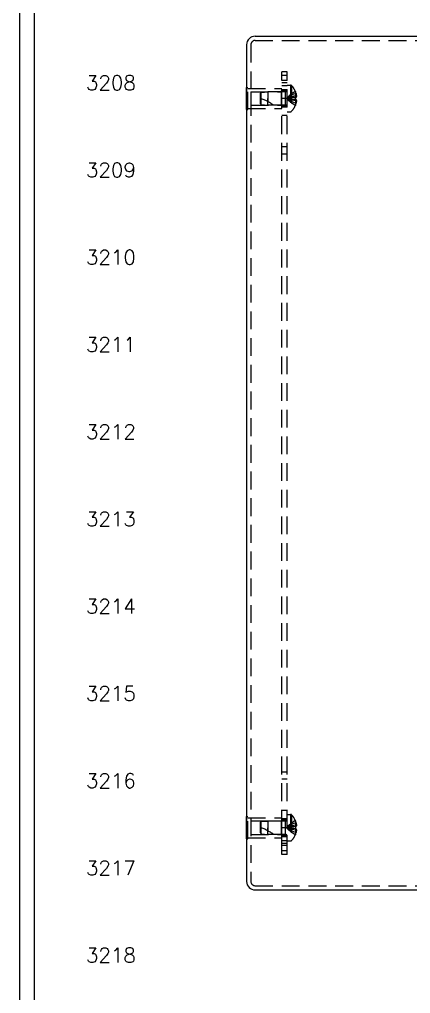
# Model space of a CAD drawing. Header units: inches. Extents: x 0 to 56, y -0.1 to 35.9.
# Drawn here: x 0 to 5.49, y 12.13 to 25.82 of the extents above; entities that cross this region are included whole.
import ezdxf
from ezdxf.enums import TextEntityAlignment as Align

# ---------------------------------------------------------------- set-up
doc = ezdxf.new("R2010")
doc.units = ezdxf.units.IN
doc.header["$MEASUREMENT"] = 0
doc.linetypes.add('HIDDEN', pattern=[0.375, 0.25, -0.125])
doc.layers.add('DEFAULT_2', color=8, linetype='HIDDEN')
doc.layers.add('SUBPANEL', color=7, linetype='Continuous')
doc.styles.add('Fields', font='simplex.shx', dxfattribs={"height": 0.185})
doc.styles.add('WD', font='romans.shx', dxfattribs={"height": 0.185})

# ---------------------------------------------------------------- blocks, each defined once
blk = doc.blocks.new('RG_Master_Ver_4_2_2')
at = {"color": 3}
blk.add_line((0.125, 21.7336), (0.125, 0.1939), dxfattribs=at)
blk.add_lwpolyline([(0, -0.044), (34.25, -0.044), (34.25, 21.956), (0, 21.956)], close=True, dxfattribs=at)
at = {"style": 'Fields'}
for tag, p in [('DESCRIPTION_3', (13.1158, 1.307)), ('DRN_3', (15.4724, 1.307)), ('CHK_3', (16.5293, 1.307)), ('APP_3', (17.5522, 1.307)), ('DATE_3', (18.8294, 1.307)), ('DRAWING_DESC', (32.2295, 1.2455)), ('CUSTOMER', (28.9966, 1.2135)), ('DESCRIPTION_2', (13.1158, 0.9513)), ('DRN_2', (15.4724, 0.9513)), ('CHK_2', (16.5293, 0.9513)), ('APP_2', (17.5522, 0.9513)), ('DATE_2', (18.8294, 0.9513)), ('SIZE', (30.7145, 0.8944)), ('DRAWING_#', (32.125, 0.8944)), ('REV', (33.5429, 0.8944)), ('DESCRIPTION_1', (13.1158, 0.5956)), ('DRN_1', (15.4724, 0.5956)), ('CHK_1', (16.5293, 0.5956)), ('APP_1', (17.5522, 0.5956)), ('DATE_1', (18.8294, 0.5956)), ('PROJECT_#', (28.9813, 0.5809)), ('DRN_BY', (30.875, 0.5245)), ('CHK_BY', (31.7615, 0.5245)), ('APP_BY', (32.75, 0.5245)), ('SCALE', (33.6518, 0.5245)), ('PROJECT_NAME', (29.021, 0.1759)), ('SHEETNUM', (32.7527, 0.1759)), ('TTL_SHTS', (33.5471, 0.1759))]:
    blk.add_attdef(tag, text='', height=0.125, dxfattribs=at).set_placement(p, align=Align.CENTER)
at = {"style": 'Fields', "flags": 9}
blk.add_attdef('WD_TB', (9.9529, 0.1939), '', height=0.0638, dxfattribs=at)

msp = doc.modelspace()

# ---------------------------------------------------------------- linework, layer by layer
at = {"color": 3, "linetype": 'Continuous'}
for p, q in [((3.1915, 25.46894), (3.1915, 13.70894)), ((3.3115, 25.58894), (10.18454, 25.58894)), ((3.3115, 13.58894), (10.18454, 13.58894))]:
    msp.add_line(p, q, dxfattribs=at)
at = {"color": 7, "linetype": 'Continuous'}
for p, q in [((3.1875, 24.55794), (3.1875, 24.86994)), ((3.1875, 24.86994), (3.1915, 24.86994)), ((3.1875, 24.71394), (3.1915, 24.71394)), ((3.1875, 24.55794), (3.1915, 24.55794)), ((3.1875, 14.61994), (3.1915, 14.61994)), ((3.1875, 14.30794), (3.1875, 14.61994)), ((3.1875, 14.46394), (3.1915, 14.46394)), ((3.1875, 14.30794), (3.1915, 14.30794))]:
    msp.add_line(p, q, dxfattribs=at)
at = {"color": 3, "linetype": 'Continuous'}
for centre, start, end in [((3.3115, 25.46894), 90, 180), ((3.3115, 13.70894), 180, 270)]:
    msp.add_arc(centre, 0.12, start, end, dxfattribs=at)
at = {"layer": 'DEFAULT_2', "color": 8, "linetype": 'HIDDEN'}
for p, q in [((3.2515, 25.46894), (3.2515, 13.70894)), ((3.3115, 25.52894), (10.18454, 25.52894)), ((3.1915, 24.86994), (3.2085, 24.86994)), ((3.2085, 24.55794), (3.2085, 24.86994)), ((3.2085, 24.85394), (3.6875, 24.85394)), ((3.25, 24.80894), (3.25, 24.61894)), ((3.25, 24.80894), (3.6775, 24.80894)), ((3.6775, 24.80894), (3.6875, 24.81894)), ((3.6775, 24.80894), (3.6775, 24.61894)), ((3.6875, 24.57394), (3.6875, 24.85394)), ((3.1915, 24.71394), (3.2085, 24.71394)), ((3.1915, 24.55794), (3.2085, 24.55794)), ((3.2085, 24.57394), (3.6875, 24.57394)), ((3.25, 24.61894), (3.6775, 24.61894)), ((3.6775, 24.61894), (3.6875, 24.60894)), ((3.1915, 14.61994), (3.2085, 14.61994)), ((3.2085, 14.30794), (3.2085, 14.61994)), ((3.2085, 14.60394), (3.6875, 14.60394)), ((3.25, 14.55894), (3.6775, 14.55894)), ((3.25, 14.55894), (3.25, 14.36894)), ((3.6775, 14.55894), (3.6875, 14.56894)), ((3.6775, 14.55894), (3.6775, 14.36894)), ((3.6875, 14.32394), (3.6875, 14.60394)), ((3.1915, 14.46394), (3.2085, 14.46394)), ((3.1915, 14.30794), (3.2085, 14.30794)), ((3.2085, 14.32394), (3.6875, 14.32394)), ((3.25, 14.36894), (3.6775, 14.36894)), ((3.6775, 14.36894), (3.6875, 14.35894)), ((3.3115, 13.64894), (10.14467, 13.64894))]:
    msp.add_line(p, q, dxfattribs=at)
for centre, start, end in [((3.3115, 25.46894), 90, 180), ((3.3115, 13.70894), 180, 270)]:
    msp.add_arc(centre, 0.06, start, end, dxfattribs=at)
at = {"layer": 'SUBPANEL', "color": 8, "linetype": 'HIDDEN'}
for p, q in [((3.6875, 14.08894), (3.6875, 25.08894)), ((3.7625, 25.08894), (3.6875, 25.08894)), ((3.7625, 14.08894), (3.7625, 25.08894)), ((3.7625, 25.03723), (3.6875, 25.03723)), ((3.7625, 24.96394), (3.6875, 24.96394)), ((3.7625, 24.93489), (3.6875, 24.93489)), ((3.3875, 24.78793), (3.39745, 24.79893)), ((3.3875, 24.63994), (3.3875, 24.78793)), ((3.39745, 24.79893), (3.4875, 24.80794)), ((3.39745, 24.62894), (3.39745, 24.79893)), ((3.4875, 24.80794), (3.4875, 24.71394)), ((3.7343, 24.80794), (3.4875, 24.80794)), ((3.6875, 24.89494), (3.7625, 24.89494)), ((3.6875, 24.83894), (3.7625, 24.83894)), ((3.6875, 24.82294), (3.7625, 24.82294)), ((3.7343, 24.80794), (3.7343, 24.61994)), ((3.7625, 24.90044), (3.80905, 24.90044)), ((3.80905, 24.90044), (3.80905, 24.52744)), ((3.82355, 24.89421), (3.82355, 24.53366)), ((3.87586, 24.81344), (3.87546, 24.8132)), ((3.87546, 24.8132), (3.87586, 24.81222)), ((3.87586, 24.81222), (3.87586, 24.72944)), ((3.87586, 24.78244), (3.8859, 24.78244)), ((3.4875, 24.61994), (3.4875, 24.71394)), ((3.4875, 24.71394), (3.4875, 24.67193)), ((3.7625, 24.71394), (3.6875, 24.71394)), ((3.81119, 24.72249), (3.7907, 24.7198)), ((3.83215, 24.72498), (3.811, 24.72247)), ((3.85371, 24.7273), (3.8319, 24.72495)), ((3.87586, 24.72944), (3.85338, 24.72727)), ((3.87586, 24.69844), (3.85338, 24.70061)), ((3.87586, 24.72944), (3.87546, 24.7294)), ((3.87546, 24.7294), (3.87558, 24.72684)), ((3.87558, 24.70103), (3.87546, 24.69847)), ((3.87586, 24.69844), (3.87546, 24.69847)), ((3.87586, 24.74883), (3.89081, 24.74883)), ((3.87586, 24.72944), (3.8859, 24.72944)), ((3.87586, 24.69844), (3.87586, 24.61565)), ((3.8859, 24.69844), (3.87586, 24.69844)), ((3.87586, 24.67904), (3.89081, 24.67904)), ((3.87586, 24.64544), (3.8859, 24.64544)), ((3.3875, 24.63994), (3.39745, 24.62894)), ((3.39745, 24.62894), (3.4875, 24.61994)), ((3.7343, 24.61994), (3.4875, 24.61994)), ((3.6875, 24.60494), (3.7625, 24.60494)), ((3.7625, 24.58894), (3.6875, 24.58894)), ((3.7625, 24.52744), (3.80905, 24.52744)), ((3.87586, 24.61565), (3.87546, 24.61467)), ((3.87546, 24.61467), (3.87586, 24.61443)), ((3.7625, 24.47199), (3.6875, 24.47199)), ((3.7625, 24.03241), (3.6875, 24.03241)), ((3.7625, 23.93115), (3.6875, 23.93115)), ((3.7625, 15.24672), (3.6875, 15.24672)), ((3.7625, 15.14546), (3.6875, 15.14546)), ((3.7625, 14.70588), (3.6875, 14.70588)), ((3.7625, 14.65044), (3.80905, 14.65044)), ((3.80905, 14.65044), (3.80905, 14.27744)), ((3.3875, 14.53793), (3.39745, 14.54893)), ((3.3875, 14.38994), (3.3875, 14.53793)), ((3.39745, 14.54893), (3.4875, 14.55794)), ((3.39745, 14.37894), (3.39745, 14.54893)), ((3.7343, 14.55794), (3.4875, 14.55794)), ((3.4875, 14.55794), (3.4875, 14.46394)), ((3.7625, 14.58894), (3.6875, 14.58894)), ((3.6875, 14.57294), (3.7625, 14.57294)), ((3.7343, 14.55794), (3.7343, 14.36994)), ((3.82355, 14.64421), (3.82355, 14.28366)), ((3.87586, 14.56344), (3.87546, 14.5632)), ((3.87546, 14.5632), (3.87586, 14.56222)), ((3.87586, 14.56222), (3.87586, 14.47944)), ((3.87586, 14.53244), (3.8859, 14.53244)), ((3.3875, 14.38994), (3.39745, 14.37894)), ((3.39745, 14.37894), (3.4875, 14.36994)), ((3.4875, 14.46394), (3.4875, 14.42193)), ((3.4875, 14.36994), (3.4875, 14.46394)), ((3.7625, 14.46394), (3.6875, 14.46394)), ((3.81119, 14.47249), (3.7907, 14.4698)), ((3.83215, 14.47498), (3.811, 14.47247)), ((3.85371, 14.4773), (3.8319, 14.47495)), ((3.87586, 14.47944), (3.85338, 14.47727)), ((3.87586, 14.44844), (3.85338, 14.45061)), ((3.87586, 14.47944), (3.87546, 14.4794)), ((3.87558, 14.47684), (3.87546, 14.4794)), ((3.87546, 14.44847), (3.87558, 14.45103)), ((3.87586, 14.44844), (3.87546, 14.44847)), ((3.87586, 14.49883), (3.89081, 14.49883)), ((3.87586, 14.47944), (3.8859, 14.47944)), ((3.8859, 14.44844), (3.87586, 14.44844)), ((3.87586, 14.44844), (3.87586, 14.36565)), ((3.87586, 14.42904), (3.89081, 14.42904)), ((3.87586, 14.39544), (3.8859, 14.39544)), ((3.7343, 14.36994), (3.4875, 14.36994)), ((3.6875, 14.35494), (3.7625, 14.35494)), ((3.6875, 14.33894), (3.7625, 14.33894)), ((3.6875, 14.28294), (3.7625, 14.28294)), ((3.7625, 14.24298), (3.6875, 14.24298)), ((3.7625, 14.27744), (3.80905, 14.27744)), ((3.87586, 14.36565), (3.87546, 14.36467)), ((3.87546, 14.36467), (3.87586, 14.36443)), ((3.7625, 14.21394), (3.6875, 14.21394)), ((3.7625, 14.14064), (3.6875, 14.14064)), ((3.7625, 14.08894), (3.6875, 14.08894))]:
    msp.add_line(p, q, dxfattribs=at)
for points in [[(3.87546, 24.8132), (3.85338, 24.79951), (3.8319, 24.78467), (3.811, 24.76869), (3.7907, 24.75158), (3.77098, 24.73333), (3.75186, 24.71394)], [(3.87586, 24.78244), (3.85371, 24.77299), (3.83215, 24.76276), (3.81119, 24.75174), (3.79082, 24.73992), (3.77104, 24.72732), (3.75186, 24.71394)], [(3.8859, 24.78244), (3.88685, 24.77824), (3.88769, 24.77404), (3.88845, 24.76984), (3.88911, 24.76563), (3.88967, 24.76142), (3.89014, 24.75722), (3.89052, 24.75302), (3.89081, 24.74883)], [(3.87586, 24.74883), (3.85371, 24.74402), (3.83215, 24.73881), (3.81119, 24.73319), (3.79082, 24.72718), (3.77104, 24.72076), (3.75186, 24.71394)], [(3.79082, 24.71982), (3.77104, 24.71696), (3.75186, 24.71394)], [(3.7907, 24.7198), (3.77098, 24.71696), (3.75186, 24.71394)], [(3.87546, 24.61467), (3.85338, 24.62837), (3.8319, 24.6432), (3.811, 24.65918), (3.7907, 24.67629), (3.77098, 24.69454), (3.75186, 24.71394)], [(3.87586, 24.64544), (3.85371, 24.65488), (3.83215, 24.66511), (3.81119, 24.67614), (3.79082, 24.68795), (3.77104, 24.70055), (3.75186, 24.71394)], [(3.87586, 24.67904), (3.85371, 24.68385), (3.83215, 24.68906), (3.81119, 24.69468), (3.79082, 24.70069), (3.77104, 24.70711), (3.75186, 24.71394)], [(3.85371, 24.70057), (3.8319, 24.70292), (3.811, 24.70541), (3.7907, 24.70807), (3.77098, 24.71091), (3.75186, 24.71394)], [(3.83215, 24.70289), (3.81119, 24.70538), (3.79082, 24.70805), (3.77104, 24.71091), (3.75186, 24.71394)], [(3.87586, 24.71394), (3.87585, 24.71653), (3.87581, 24.71912), (3.87576, 24.7217), (3.87568, 24.72427), (3.87558, 24.72684), (3.87546, 24.7294)], [(3.87546, 24.69847), (3.87558, 24.70103), (3.87568, 24.7036), (3.87576, 24.70617), (3.87581, 24.70875), (3.87585, 24.71134), (3.87586, 24.71394)], [(3.87568, 24.72427), (3.87576, 24.7217), (3.87581, 24.71912)], [(3.87581, 24.70876), (3.87576, 24.70618), (3.87568, 24.7036)], [(3.89081, 24.74883), (3.89053, 24.74651), (3.89017, 24.74417), (3.88972, 24.74182), (3.88918, 24.73944), (3.88853, 24.73701), (3.88778, 24.73454), (3.8869, 24.73201), (3.8859, 24.72944)], [(3.8859, 24.69844), (3.8869, 24.69586), (3.88778, 24.69333), (3.88853, 24.69086), (3.88918, 24.68843), (3.88972, 24.68605), (3.89017, 24.6837), (3.89053, 24.68136), (3.89081, 24.67904)], [(3.89081, 24.67904), (3.89052, 24.67485), (3.89014, 24.67065), (3.88967, 24.66645), (3.88911, 24.66224), (3.88845, 24.65803), (3.88769, 24.65383), (3.88685, 24.64963), (3.8859, 24.64544)], [(3.87546, 14.5632), (3.85338, 14.54951), (3.8319, 14.53467), (3.811, 14.51869), (3.7907, 14.50158), (3.77098, 14.48333), (3.75186, 14.46394)], [(3.87586, 14.53244), (3.85371, 14.52299), (3.83215, 14.51276), (3.81119, 14.50174), (3.79082, 14.48992), (3.77104, 14.47732), (3.75186, 14.46394)], [(3.8859, 14.53244), (3.88685, 14.52824), (3.88769, 14.52404), (3.88845, 14.51984), (3.88911, 14.51563), (3.88967, 14.51142), (3.89014, 14.50722), (3.89052, 14.50302), (3.89081, 14.49883)], [(3.87586, 14.49883), (3.85371, 14.49402), (3.83215, 14.48881), (3.81119, 14.48319), (3.79082, 14.47718), (3.77104, 14.47076), (3.75186, 14.46394)], [(3.79082, 14.46982), (3.77104, 14.46696), (3.75186, 14.46394)], [(3.7907, 14.4698), (3.77098, 14.46696), (3.75186, 14.46394)], [(3.87546, 14.36467), (3.85338, 14.37837), (3.8319, 14.3932), (3.811, 14.40918), (3.7907, 14.42629), (3.77098, 14.44454), (3.75186, 14.46394)], [(3.87586, 14.42904), (3.85371, 14.43385), (3.83215, 14.43906), (3.81119, 14.44468), (3.79082, 14.45069), (3.77104, 14.45711), (3.75186, 14.46394)], [(3.87586, 14.39544), (3.85371, 14.40488), (3.83215, 14.41511), (3.81119, 14.42614), (3.79082, 14.43795), (3.77104, 14.45055), (3.75186, 14.46394)], [(3.85371, 14.45057), (3.8319, 14.45292), (3.811, 14.45541), (3.7907, 14.45807), (3.77098, 14.46091), (3.75186, 14.46394)], [(3.83215, 14.45289), (3.81119, 14.45538), (3.79082, 14.45805), (3.77104, 14.46091), (3.75186, 14.46394)], [(3.87546, 14.4794), (3.87558, 14.47684), (3.87568, 14.47427), (3.87576, 14.4717), (3.87581, 14.46912), (3.87585, 14.46653), (3.87586, 14.46394)], [(3.87586, 14.46394), (3.87585, 14.46134), (3.87581, 14.45876), (3.87576, 14.45618), (3.87568, 14.4536), (3.87558, 14.45103), (3.87546, 14.44847)], [(3.87581, 14.46912), (3.87576, 14.4717), (3.87568, 14.47427)], [(3.87568, 14.4536), (3.87576, 14.45617), (3.87581, 14.45875)], [(3.89081, 14.49883), (3.89053, 14.49651), (3.89017, 14.49417), (3.88972, 14.49182), (3.88918, 14.48944), (3.88853, 14.48701), (3.88778, 14.48454), (3.8869, 14.48201), (3.8859, 14.47944)], [(3.8859, 14.44844), (3.8869, 14.44586), (3.88778, 14.44333), (3.88853, 14.44086), (3.88918, 14.43843), (3.88972, 14.43605), (3.89017, 14.4337), (3.89053, 14.43136), (3.89081, 14.42904)], [(3.89081, 14.42904), (3.89052, 14.42485), (3.89014, 14.42065), (3.88967, 14.41645), (3.88911, 14.41224), (3.88845, 14.40803), (3.88769, 14.40383), (3.88685, 14.39963), (3.8859, 14.39544)]]:
    msp.add_lwpolyline(points, dxfattribs=at)
for centre, radius, start, end in [((3.7343, 24.83614), 0.0282, 270, 0), ((3.80905, 24.88044), 0.02, 43.513795, 90), ((3.63368, 24.71394), 0.26182, 22.361286, 43.513795), ((3.63368, 24.71394), 0.26136, 15.194112, 22.089377), ((3.21731, 24.16869), 0.57119, 52.186236, 72.664636), ((3.63368, 24.71394), 0.26136, 337.910623, 344.805888), ((3.7343, 24.59174), 0.0282, 0, 90), ((3.80905, 24.54744), 0.02, 270, 316.486205), ((3.63368, 24.71394), 0.26182, 316.486205, 337.638714), ((3.80905, 14.63044), 0.02, 43.513795, 90), ((3.7343, 14.58614), 0.0282, 270, 0), ((3.63368, 14.46394), 0.26182, 22.361286, 43.513795), ((3.63368, 14.46394), 0.26136, 15.194112, 22.089377), ((3.21731, 13.91869), 0.57119, 52.186236, 72.664636), ((3.63368, 14.46394), 0.26136, 337.910623, 344.805888), ((3.7343, 14.34174), 0.0282, 0, 90), ((3.80905, 14.29744), 0.02, 270, 316.486205), ((3.63368, 14.46394), 0.26182, 316.486205, 337.638714)]:
    msp.add_arc(centre, radius, start, end, dxfattribs=at)

# ---------------------------------------------------------------- block references
at = {"xscale": 1.635036496350365, "yscale": 1.635036496350365, "zscale": 1.635036496350365}
msp.add_blockref('RG_Master_Ver_4_2_2', (0, 0), dxfattribs=at)

# ---------------------------------------------------------------- texts
at = {"style": 'WD'}
for s, p in [('3208', (1.63504, 24.93431)), ('3209', (1.63504, 23.70803)), ('3210', (1.63504, 22.48175)), ('3211', (1.63504, 21.25547)), ('3212', (1.63504, 20.0292)), ('3213', (1.63504, 18.80292)), ('3214', (1.63504, 17.57664)), ('3215', (1.63504, 16.35036)), ('3216', (1.63504, 15.12409)), ('3217', (1.63504, 13.89781)), ('3218', (1.63504, 12.67153))]:
    msp.add_text(s, height=0.20438, dxfattribs=at).set_placement(p, align=Align.MIDDLE_RIGHT)

doc.saveas('drawing.dxf')
